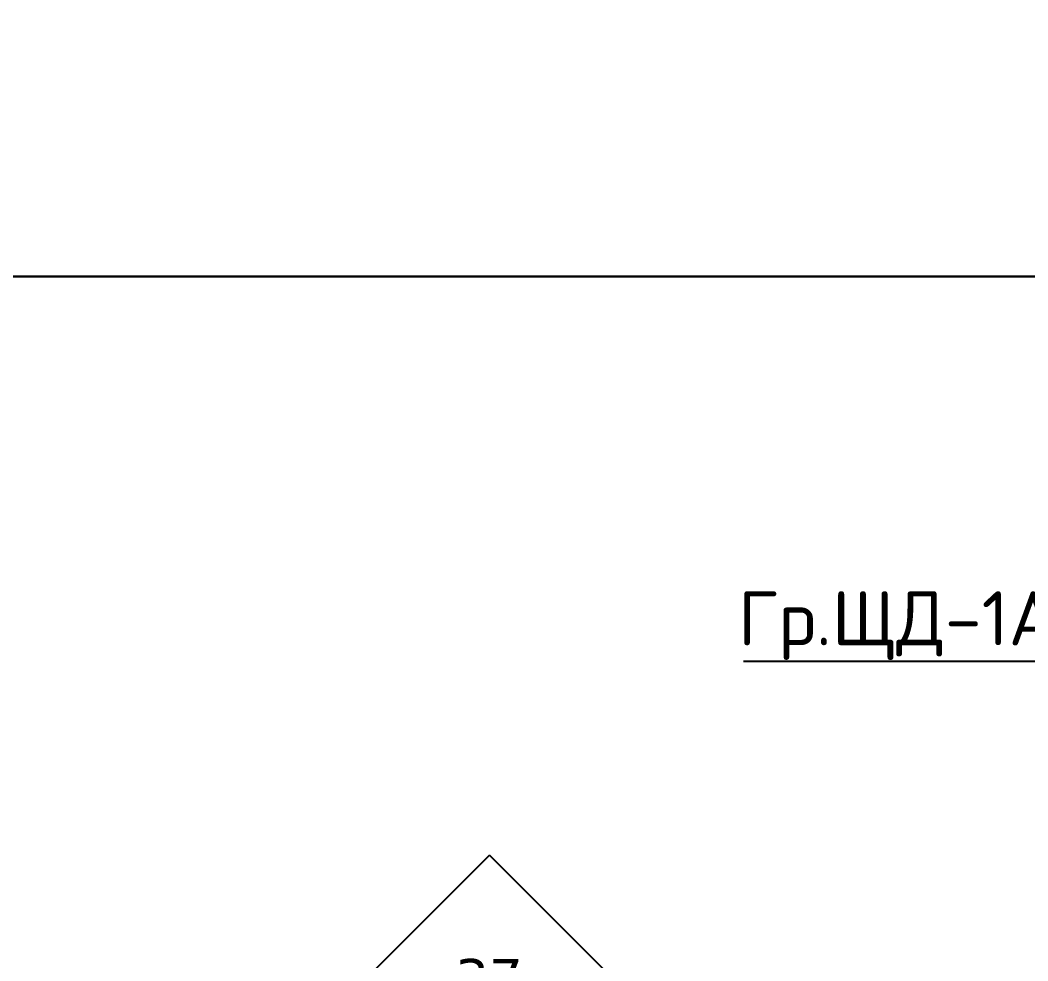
# Model space of a CAD drawing. Header units: millimetres. Extents: x -243740 to 150609, y -473655 to -165121.
# Drawn here: x -163914 to -159246, y -389826 to -385471 of the extents above; entities that cross this region are included whole.
import ezdxf
from ezdxf import colors
from ezdxf.entities.mleader import LeaderData, LeaderLine
from ezdxf.math import Vec2, Vec3

# ---------------------------------------------------------------- set-up
doc = ezdxf.new("R2010")
doc.units = ezdxf.units.MM
for name, color, linetype in [('_HMI', 6, 'Continuous'), ('_Гр.ЩД-1А.5.9.I2.1', 6, 'Continuous'), ('_Гр.ЩД-1А.5.9.I2.2', 6, 'Continuous'), ('_Гр.ЩД-1А.5.9.I2.3', 6, 'Continuous'), ('_Гр.ЩД-1А.5.9.I2.4', 6, 'Continuous'), ('_Гр.ЩД-1А.5.9.I2.5', 6, 'Continuous')]:
    doc.layers.add(name, color=color, linetype=linetype)
doc.layers.add('_освещение_dali', color=3, linetype='Continuous', lineweight=50)
doc.styles.add('ISOCPEUR', font='isocpeur.ttf')
doc.styles.add('TableTextStyle', font='')
doc.styles.get('TableTextStyle').set_extended_font_data('VERDANA.TTF')

# ---------------------------------------------------------------- blocks, each defined once
blk = doc.blocks.new('_Dot')
at = {"color": 0, "linetype": 'ByBlock', "lineweight": -2}
blk.add_line((-0.5, 0), (-1, 0), dxfattribs=at)
at = {"color": 0, "linetype": 'ByBlock', "const_width": 0.5}
blk.add_lwpolyline([(-0.25, 0, 1), (0.25, 0, 1)], format="xyb", close=True, dxfattribs=at)

msp = doc.modelspace()

# ---------------------------------------------------------------- linework, layer by layer
at = {"layer": '_HMI', "ltscale": 100}
for points in [[(-214706.6, -373184.6), (-211624.6, -373184.6), (-211624.6, -374341), (-211238.1, -374341.3), (-211238.1, -386658.7), (-150051.6, -386658.7), (-150051.6, -393664.8)], [(-217273.7, -375504.8), (-211238.1, -375504.8), (-211238.1, -386658.7), (-150051.6, -386658.7), (-150051.6, -393664.8)], [(-223976.7, -377737.2), (-223976.7, -378188.3), (-211259.5, -378188.3), (-211238.1, -386658.7), (-150051.6, -386658.7), (-150051.6, -393664.8)], [(-215756, -385839.3), (-211238.1, -385839.3), (-211259.5, -386658.7), (-150051.6, -386658.7), (-150051.6, -393664.8)], [(-170108.7, -390156), (-170108.7, -386658.7), (-150051.6, -386658.7), (-150051.6, -393664.8)]]:
    msp.add_lwpolyline(points, dxfattribs=at)
at = {"layer": '_Гр.ЩД-1А.5.9.I2.1', "ltscale": 100}
msp.add_lwpolyline([(-150051.6, -393664.8), (-150051.6, -386658.7), (-211238.1, -386658.7)], dxfattribs=at)
at = {"layer": '_Гр.ЩД-1А.5.9.I2.2', "ltscale": 100}
msp.add_lwpolyline([(-150051.6, -393664.8), (-150051.6, -386658.7), (-180984, -386658.7)], dxfattribs=at)
at = {"layer": '_Гр.ЩД-1А.5.9.I2.3', "ltscale": 100}
msp.add_lwpolyline([(-150051.6, -393664.8), (-150051.6, -386658.7), (-211259.5, -386658.7)], dxfattribs=at)
at = {"layer": '_Гр.ЩД-1А.5.9.I2.4', "ltscale": 100}
msp.add_lwpolyline([(-150051.6, -393664.8), (-150051.6, -386658.7), (-179482.6, -386658.7)], dxfattribs=at)
at = {"layer": 'Defpoints', "color": 251, "ltscale": 100, "true_color": 0x636466}
for points in [[(-161740, -389337.2), (-169840, -397437.2)], [(-161740, -389337.2), (-153640, -397437.2)]]:
    msp.add_lwpolyline(points, dxfattribs=at)

# ---------------------------------------------------------------- texts
at = {"layer": '_освещение_dali', "color": 73, "true_color": 0x91d48c, "style": 'TableTextStyle'}
msp.add_text('37', height=180, dxfattribs=at).set_placement((-161899.4, -389997.5))

# ---------------------------------------------------------------- leaders
at = {"layer": '_Гр.ЩД-1А.5.9.I2.5', "ltscale": 100}
ml = msp.add_multileader_mtext('Standard', dxfattribs=at)
ml.set_content('Гр.ЩД-1А.5.9.I2.5', color=256, style='ISOCPEUR')
ml.set_leader_properties()
ml.set_arrow_properties(name='DOT')
ml.build(insert=Vec2(0, 0))
ml.multileader.update_dxf_attribs({"has_dogleg": 0, "text_left_attachment_type": 6, "text_right_attachment_type": 6, "arrow_head_size": 100})
ctx = ml.context
ctx.base_point, ctx.char_height, ctx.arrow_head_size, ctx.landing_gap_size, ctx.plane_origin = Vec3(-160789.2, -388440.3), 250, 100, 200, Vec3(-76320.9, -260669.7)
ctx.left_attachment, ctx.right_attachment = 6, 6
notes = []
notes.append((ctx, [(1, (1, 1, 0), (-157906.2, -388440.3), (-1, 0), 8, [(1, [(-154448.2, -387296.7)], 0, [])])]))
ctx.mtext.insert, ctx.mtext.width, ctx.mtext.flow_direction = Vec3(-160589.2, -388115.3), 2425, 5
for ctx, leaders in notes:
    for number, flags, end, landing, length, lines in leaders:
        leader = LeaderData()
        leader.index, (leader.has_last_leader_line, leader.has_dogleg_vector, leader.attachment_direction) = number, flags
        leader.last_leader_point, leader.dogleg_vector, leader.dogleg_length = Vec3(end), Vec3(landing), length
        for number, points, colour, breaks in lines:
            line = LeaderLine()
            line.index, line.vertices, line.color, line.breaks = number, Vec3.list(points), colors.encode_raw_color(colour), breaks
            leader.lines.append(line)
        ctx.leaders.append(leader)

doc.saveas('drawing.dxf')
